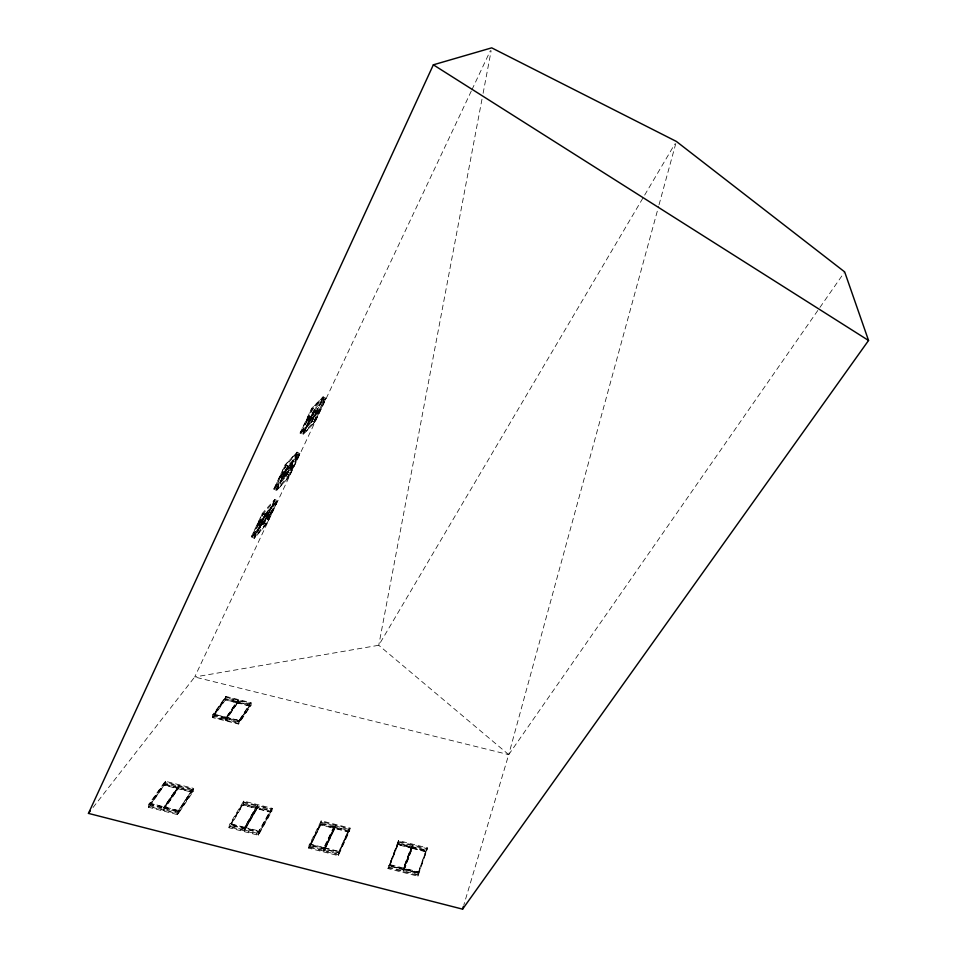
<?xml version="1.0" encoding="UTF-8"?>
<svg xmlns="http://www.w3.org/2000/svg" width="957" height="957" viewBox="0 0 957 957"><rect width="100%" height="100%" fill="white"/><g stroke="black" fill="none" stroke-linecap="round" stroke-linejoin="round"><path stroke-width="0.72" stroke-dasharray="4.79 3.59" d="M148.455 807.229L148.873 804.179L165.274 781.235L193.697 788.424L193.254 791.415L177.643 814.67L148.455 807.229L164.843 784.214L193.254 791.415M177.751 813.833L192.524 791.272L177.751 813.833L149.424 806.619L149.531 805.854L163.276 809.359L178.732 787.336L191.902 790.661L191.567 792.133L178.504 788.819L178.732 787.336M165.19 782.025L149.711 804.323L165.19 782.025L192.644 788.975L177.87 811.488L192.644 788.975M150.811 803.437L150.596 804.957L163.515 808.246L177.224 788.496L177.428 787.001L164.807 783.807L150.811 803.437L163.731 806.727L163.515 808.246M165.274 781.235L164.604 785.302L177.224 788.496M149.424 806.619L164.915 784.273M163.276 809.359L163.169 810.112L178.792 787.79L163.671 810.244L163.779 809.478L177.87 813.067M149.818 803.557L164.09 807.194L163.982 807.947L178.995 786.295L179.103 785.553L163.539 807.84L178.672 785.434L178.564 786.187L165.083 782.766M178.205 788.412L178.313 787.671M177.643 814.67L178.086 811.62L193.697 788.424M212.37 717.535L212.777 714.759L225.876 696.445L251.392 702.773L250.961 705.488L238.496 724.054L212.37 717.535L225.565 699.136M225.852 697.091L213.471 714.975L225.852 697.091L250.483 703.192L238.676 721.243L250.483 703.192M225.601 719.437L225.493 720.131L238.03 702.235L225.936 720.238L226.043 719.544L238.652 722.691L250.351 705.285L250.244 705.967L238.544 723.384L213.184 717.068L213.291 716.374L225.601 719.437L238.054 701.708L249.873 704.627L249.562 705.967L237.826 703.06L238.054 701.708M214.38 714.281L214.177 715.669L225.744 718.551L236.893 701.409L225.565 698.61L214.38 714.281L225.948 717.164L225.744 718.551M225.876 696.445L225.457 699.172L250.961 705.488M225.565 698.61L225.35 699.962L236.678 702.773M213.578 714.281L226.354 717.463L226.247 718.157L238.233 700.871L238.329 700.189L225.852 718.049L237.946 700.093L237.838 700.775L225.744 697.773M237.492 702.809L237.599 702.127M238.496 724.054L238.927 721.279L251.392 702.773M228.95 827.733L229.429 824.683L243.664 801.081L272.326 808.342L271.824 811.321L258.39 835.234L228.95 827.733L243.341 803.701L256.069 806.918L255.83 808.414L243.102 805.196L243.341 803.701M258.438 834.384L271.166 811.189L258.438 834.384L229.859 827.099L229.979 826.346L243.844 829.875L243.724 830.64L256.835 807.564L256.715 808.306M244.226 827.219L231.199 823.905L230.96 825.424L243.987 828.738L256.069 806.918M243.664 801.081L243.186 804.059L271.824 811.321M243.64 801.894L243.521 802.636L257.122 806.081L257.242 805.339L243.64 801.894L230.182 824.814L230.302 824.049L258.713 831.274L271.333 808.904L257.242 805.339L244.131 828.355M229.859 827.099L243.329 804.143M272.326 808.342L258.797 832.518L245.303 829.085L257.122 808.749L270.293 812.086L270.664 810.615L257.385 807.253L244.226 830.76L257.325 807.684M244.705 827.709L244.573 828.475L257.672 805.447L257.553 806.189L271.202 809.646L271.333 808.904M258.713 831.274L258.581 832.04L271.202 809.646M258.39 835.234L258.892 832.195L229.429 824.683M245.303 829.085L245.566 827.566L259.156 831.023L258.797 832.518M257.122 808.749L257.385 807.253M308.609 848.105L309.147 845.055L321.205 820.783L350.106 828.104L349.556 831.083L338.3 855.666L308.609 848.105L320.679 823.762L321.205 820.783M348.982 830.975L338.264 854.792L309.458 847.447L309.59 846.694L321.038 823.451L333.873 826.704L333.61 828.188L320.774 824.946L310.475 845.749L323.61 849.086L334.974 825.09L334.83 825.831L321.133 822.362L321.265 821.62L349.173 828.678L338.551 852.89L324.949 849.433L325.236 847.914L338.945 851.407L338.551 852.89M310.475 845.749L310.738 844.23L323.885 847.567L333.873 826.704M323.61 849.086L323.885 847.567M320.774 824.946L321.038 823.451M323.574 850.259L323.43 851.012L335.405 825.197L323.574 850.259L309.59 846.694M323.885 848.739L324.028 847.974M324.949 849.433L334.902 828.523L348.192 831.884L348.575 830.425L335.189 827.039L323.933 851.144L335.01 827.434M324.339 848.859L324.471 848.093L309.96 844.397L309.817 845.163L321.265 821.62M334.388 828.056L334.519 827.315M338.467 852.448L349.173 828.678M338.264 854.792L350.106 828.104M338.3 855.666L338.862 852.627L309.147 845.055M481.981 99.229L378.757 645.269L508.717 754.642L463.87 904.855M483.094 93.355L491.144 50.781M334.902 828.523L335.189 827.039M387.98 868.573L398.471 840.569L427.612 847.95L417.934 876.205L387.98 868.573L398.591 841.418L426.738 848.548L426.583 849.302L412.706 845.785L412.862 845.031L402.861 871.492L411.929 847.148L398.184 843.667M403.268 868.011L390.013 864.638L389.714 866.157L402.969 869.53L411.39 846.562L398.447 843.284L388.769 867.891L417.826 875.296L427.612 847.95M388.769 867.891L388.913 867.138L403.017 870.726M398.591 841.418L389.176 865.607L403.364 869.219L412.419 844.923L402.969 869.53M398.471 840.569L397.873 843.548L427.001 850.929M389.714 866.157L398.447 843.284M411.39 846.562L411.091 848.058L398.148 844.78M389.332 864.841L418.065 872.963L426.738 848.548M403.364 869.219L403.519 868.454M411.773 847.89L411.929 847.148M412.264 848.022L412.419 847.268L426.499 850.845L426.344 851.586L398.04 844.409M418.065 872.963L418.221 872.198L403.974 868.573M417.826 875.296L417.982 874.542L403.519 870.858L403.375 871.612L412.718 846.897L426.224 850.318L418.03 873.37L404.309 869.877L404.632 868.358L418.448 871.875L418.03 873.37M417.934 876.205L418.556 873.155L388.578 865.523M404.309 869.877L412.718 846.897M93.032 807.517L194.702 676.994L508.717 754.642L658.655 206.21M659.038 204.762L676.36 141.433M251.332 536.829L262.374 513.335L274.779 499.398L277.65 500.882L266.812 523.838L254.263 538.348L251.332 536.829L263.953 522.366L266.812 523.838M273.786 489.027L285.09 464.958L297.041 452.135L299.948 453.63L288.858 477.136L276.752 490.558L273.786 489.027L285.964 475.641L288.858 477.136M300.079 433.054L311.695 408.316L323.107 396.808L326.05 398.339L314.65 422.48L303.082 434.61L300.079 433.054L311.731 420.96L314.65 422.48M262.589 513.263L251.882 536.064L252.612 536.446L264.431 522.869L269.647 511.804L268.929 511.433L257.182 524.759L257.923 525.142L269.647 511.804M291.993 464.396L291.275 464.013L279.946 476.311L280.688 476.694L291.993 464.396L297.232 453.259L296.514 452.888L285.282 464.935L274.324 488.285L275.054 488.668L286.466 476.108L291.801 464.791L291.084 464.408L279.755 476.718L280.497 477.1L291.801 464.791M317.736 409.752L306.934 420.841L306.18 420.446L317.006 409.381L317.736 409.752L312.257 421.391L301.347 432.731L300.594 432.349L311.874 408.34L322.581 397.538L323.322 397.921L317.939 409.345L307.137 420.422L306.384 420.027L317.198 408.962L317.939 409.345M252.612 536.446L257.923 525.142M274.946 500.547L269.826 511.421L269.108 511.05L257.373 524.364L258.103 524.747L263.319 513.646L274.946 500.547L274.228 500.176M275.054 488.668L280.497 477.1M280.688 476.694L286.035 465.329L297.232 453.259M301.347 432.731L306.934 420.841M307.137 420.422L312.628 408.735L323.322 397.921M258.809 523.778L263.713 513.347L265.185 514.1L275.748 502.15L274.312 501.408L269.491 511.648L258.809 523.778L260.28 524.532L265.185 514.1M281.37 475.773L286.394 465.078L287.89 465.844L282.865 476.538L281.37 475.773L291.67 464.564L296.61 454.085L298.07 454.838L293.129 465.305L282.865 476.538M301.969 431.942L307.281 420.649L317.126 410.541L318.597 411.319L313.334 422.456L311.91 421.606L301.969 431.942L303.429 432.815L308.776 421.439L318.597 411.319M307.807 419.537L312.963 408.543L322.712 398.686L324.184 399.452L319.112 410.218L309.302 420.314L307.807 419.537L317.64 409.452L322.712 398.686M253.27 535.561L258.318 524.831L259.778 525.608L254.694 536.41L253.27 535.561L264.036 523.192L269.001 512.677L270.424 513.431L265.424 524.029L264.036 523.192M254.155 537.021L259.395 525.895L271.082 512.545L271.8 512.916L260.125 526.278L254.885 537.403L254.155 537.021L265.938 523.431L271.082 512.545M259.562 525.537L271.25 512.186L271.955 512.569L260.292 525.919L259.562 525.537L264.814 514.376L276.406 501.265L277.111 501.635L266.656 523.802L254.885 537.403M276.621 489.266L281.98 477.866L293.428 465.174L298.704 453.989L299.433 454.36L288.715 477.053L277.363 489.649L276.621 489.266L287.997 476.682L293.261 465.533L293.978 465.903L282.734 478.249L277.363 489.649M298.704 453.989L287.531 466.059L282.159 477.495L282.901 477.878L294.146 465.545L293.428 465.174M302.938 433.33L308.441 421.606L319.387 410.146L324.806 398.65L325.547 399.033L314.542 422.348L303.68 433.712L302.938 433.33L313.812 421.965L319.219 410.505L319.949 410.888L309.195 422.001L303.68 433.712M282.339 477.627L277.135 488.692L275.7 487.831L280.868 476.849L282.339 477.627L292.615 466.382L291.179 465.616L286.095 476.383L287.507 477.232L292.615 466.382M309.302 420.314L314.47 409.333L312.963 408.543M254.263 538.348L265.316 514.854L277.65 500.882M276.752 490.558L288.069 466.514L299.948 453.63M303.082 434.61L314.721 409.883L326.05 398.339M299.433 454.36L288.284 466.454L282.734 478.249L281.98 477.866M274.779 499.398L263.713 522.498L264.431 522.869M297.041 452.135L285.748 475.737L286.466 476.108M300.594 432.349L311.527 421.008L323.107 396.808M311.91 421.606L317.126 410.541M275.748 502.15L270.927 512.378L269.491 511.648M271.25 512.186L276.406 501.265M471.299 91.059L194.702 676.994L378.757 645.269L674.841 144.005M471.933 89.707L490.427 50.554M309.458 847.447L320.762 824.611L348.838 831.717M243.987 828.738L257.122 806.081M508.717 754.642L819.084 308.656M819.934 307.436L844.672 271.908M213.184 717.068L225.469 699.818L250.244 705.967M258.103 524.747L269.826 511.421M324.806 398.65L314.147 409.476L308.621 421.236L309.374 421.63L320.117 410.529L319.387 410.146M238.233 700.871L250.375 703.874M226.354 717.463L238.783 720.549M212.777 714.759L238.927 721.279M178.995 786.295L192.536 789.728M335.273 825.939L349.042 829.432M398.447 842.172L412.264 845.665M320.679 823.762L349.556 831.083M164.807 785.015L192.417 792.013M243.21 804.885L271.046 811.943M412.407 848.392L425.805 851.778M164.09 807.194L177.978 810.723M324.471 848.093L338.599 851.694M148.873 804.179L178.086 811.62M244.346 830.006L258.557 833.619M324.076 850.378L338.407 854.027M317.64 409.452L319.112 410.218M291.67 464.564L293.129 465.305M311.527 421.008L312.257 421.391M308.441 421.606L309.195 422.001L314.901 409.871L311.695 408.316M285.282 464.935L286.035 465.329M287.531 466.059L288.284 466.454M285.09 464.958L288.069 466.514M262.374 513.335L265.544 514.758L260.125 526.278L259.395 525.895M307.281 420.649L308.776 421.439M165.059 807.062L164.831 808.581L178.205 811.991L178.54 810.495L165.059 807.062M227.144 717.451L226.917 718.839L238.891 721.817L239.202 720.465L227.144 717.451"/><path stroke-width="1.44" d="M462.59 909.15L868.549 340.477L844.672 271.908L676.36 141.433L491.695 47.85L433.354 64.813L88.451 813.39L462.59 909.15L463.451 906.291M88.451 813.39L90.281 811.046M433.354 64.813L868.549 340.477"/></g></svg>
